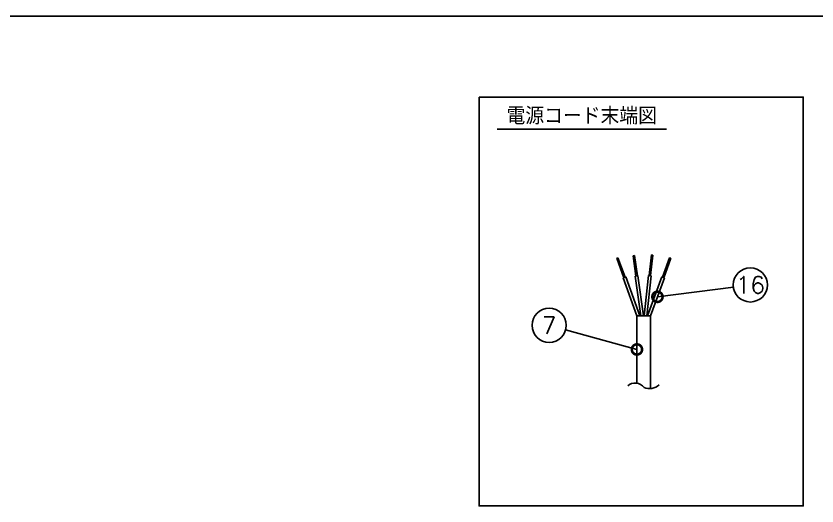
# Model space of a CAD drawing. Extents: x 230 to 4050, y 0 to 2754.
# Drawn here: x 1401 to 2572, y 2037 to 2754 of the extents above; entities that cross this region are included whole.
import ezdxf
from ezdxf.enums import TextEntityAlignment as Align

# ---------------------------------------------------------------- set-up
doc = ezdxf.new("R2010")
doc.units = 0
doc.layers.get('0').update_dxf_attribs({"linetype": 'CONTINUOUS'})
for name, color, linetype in [('DANMEN', 7, 'CONTINUOUS'), ('SIYOU', 7, 'CONTINUOUS'), ('SUNPOU', 7, 'CONTINUOUS'), ('WAKU', 7, 'CONTINUOUS')]:
    doc.layers.add(name, color=color, linetype=linetype)
doc.styles.get("Standard").update_dxf_attribs({"font": 'SIMPLEX.shx', "bigfont": 'extfont.shx'})
doc.dimstyles.get("Standard").update_dxf_attribs({"dimscale": 10, "dimtxt": 2, "dimasz": 3, "dimexe": 1, "dimexo": 1, "dimgap": 0.6, "dimtad": 3, "dimdec": 0, "dimzin": 0, "dimdsep": 46, "dimtxsty": 'STANDARD', "dimblk1": 'OPEN', "dimblk2": 'OPEN', "dimsah": 1, "dimcen": 1.5, "dimadec": 0, "dimazin": 0, "dimtfac": 1, "dimtdec": 0, "dimtmove": 0, "dimatfit": 0, "dimldrblk": 'DOTSMALL', "dimfxl": 1, "dimtvp": 1, "dimtolj": 1, "dimtzin": 0, "dimarcsym": 0})

# ---------------------------------------------------------------- blocks, each defined once
blk = doc.blocks.new('_DotSmall')
at = {"color": 0, "linetype": 'ByBlock', "const_width": 0.5}
blk.add_lwpolyline([(-0.0625, 0, 1), (0.0625, 0, 1)], format="xyb", close=True, dxfattribs=at)
blk = doc.blocks.new('_OPEN')
at = {"color": 0, "linetype": 'ByBlock'}
for p, q in [((-1, 0.167), (0, 0)), ((0, 0), (-1, -0.167)), ((0, 0), (-1, 0))]:
    blk.add_line(p, q, dxfattribs=at)

msp = doc.modelspace()

# ---------------------------------------------------------------- linework, layer by layer
at = {"layer": 'DANMEN', "color": 2}
for p, q in [((2303.2, 2402.9), (2305.1, 2403.2)), ((2307.3, 2373), (2303.2, 2402.9)), ((2305.1, 2403.2), (2309.3, 2373.3)), ((2326.6, 2374), (2329.8, 2404)), ((2331.8, 2403.8), (2328.6, 2373.8)), ((2329.8, 2404), (2331.8, 2403.8)), ((2279.2, 2399.1), (2281, 2399.8)), ((2289.5, 2370.8), (2279.2, 2399.1)), ((2281, 2399.8), (2291.4, 2371.5)), ((2345.9, 2371.5), (2356.3, 2399.8)), ((2358.1, 2399.1), (2347.8, 2370.8)), ((2356.3, 2399.8), (2358.1, 2399.1)), ((2288.5, 2370.4), (2292.3, 2371.8)), ((2308.7, 2315.2), (2288.5, 2370.4)), ((2292.3, 2371.8), (2312.9, 2315.2)), ((2306.3, 2372.9), (2310.2, 2373.4)), ((2314.2, 2315.2), (2306.3, 2372.9)), ((2310.2, 2373.4), (2318.2, 2315.2)), ((2319.4, 2315.2), (2325.6, 2374.1)), ((2329.6, 2373.6), (2323.4, 2315.2)), ((2324.4, 2315.2), (2345, 2371.8)), ((2325.6, 2374.1), (2329.6, 2373.6)), ((2348.8, 2370.4), (2328.7, 2315.2)), ((2345, 2371.8), (2348.8, 2370.4)), ((2308.7, 2315.2), (2328.7, 2315.2)), ((2308.7, 2216.4), (2308.7, 2315.2)), ((2328.7, 2315.2), (2328.7, 2208.6))]:
    msp.add_line(p, q, dxfattribs=at)
for centre, radius, start, end in [((2306.1, 2200.3), 16.3, 37.1256, 132.0711), ((2327.1, 2228.9), 20.4, 246.9296, 313.0785)]:
    msp.add_arc(centre, radius, start, end, dxfattribs=at)
at = {"layer": 'SIYOU', "color": 1}
msp.add_line((2351.8, 2588), (2104.2, 2588), dxfattribs=at)
at = {"layer": 'SIYOU', "color": 7}
msp.add_lwpolyline([(2077.9, 2635), (2551.8, 2635), (2551.8, 2036.9), (2077.9, 2036.9)], close=True, dxfattribs=at)
at = {"layer": 'SUNPOU'}
for centre in [(2474.5, 2360.2), (2180.4, 2301.2)]:
    msp.add_circle(centre, 25, dxfattribs=at)
at = {"layer": 'WAKU', "color": 6}
msp.add_line((4050, 2753.5), (230, 2753.5), dxfattribs=at)

# ---------------------------------------------------------------- texts
at = {"layer": 'SIYOU', "color": 1}
msp.add_text('電源コード末端図', height=25, dxfattribs=at).set_placement((2228, 2608.7), align=Align.MIDDLE)
at = {"layer": 'SUNPOU'}
for s, p in [('16', (2474.5, 2360.2)), ('7', (2180.4, 2301.2))]:
    msp.add_text(s, height=25, dxfattribs=at).set_placement(p, align=Align.MIDDLE)

# ---------------------------------------------------------------- leaders
for points in [[(2338.7, 2342.8), (2449.7, 2357)], [(2308.7, 2265.8), (2204.5, 2294.6)]]:
    msp.add_leader(points, dimstyle='STANDARD', dxfattribs=at)

doc.saveas('drawing.dxf')
